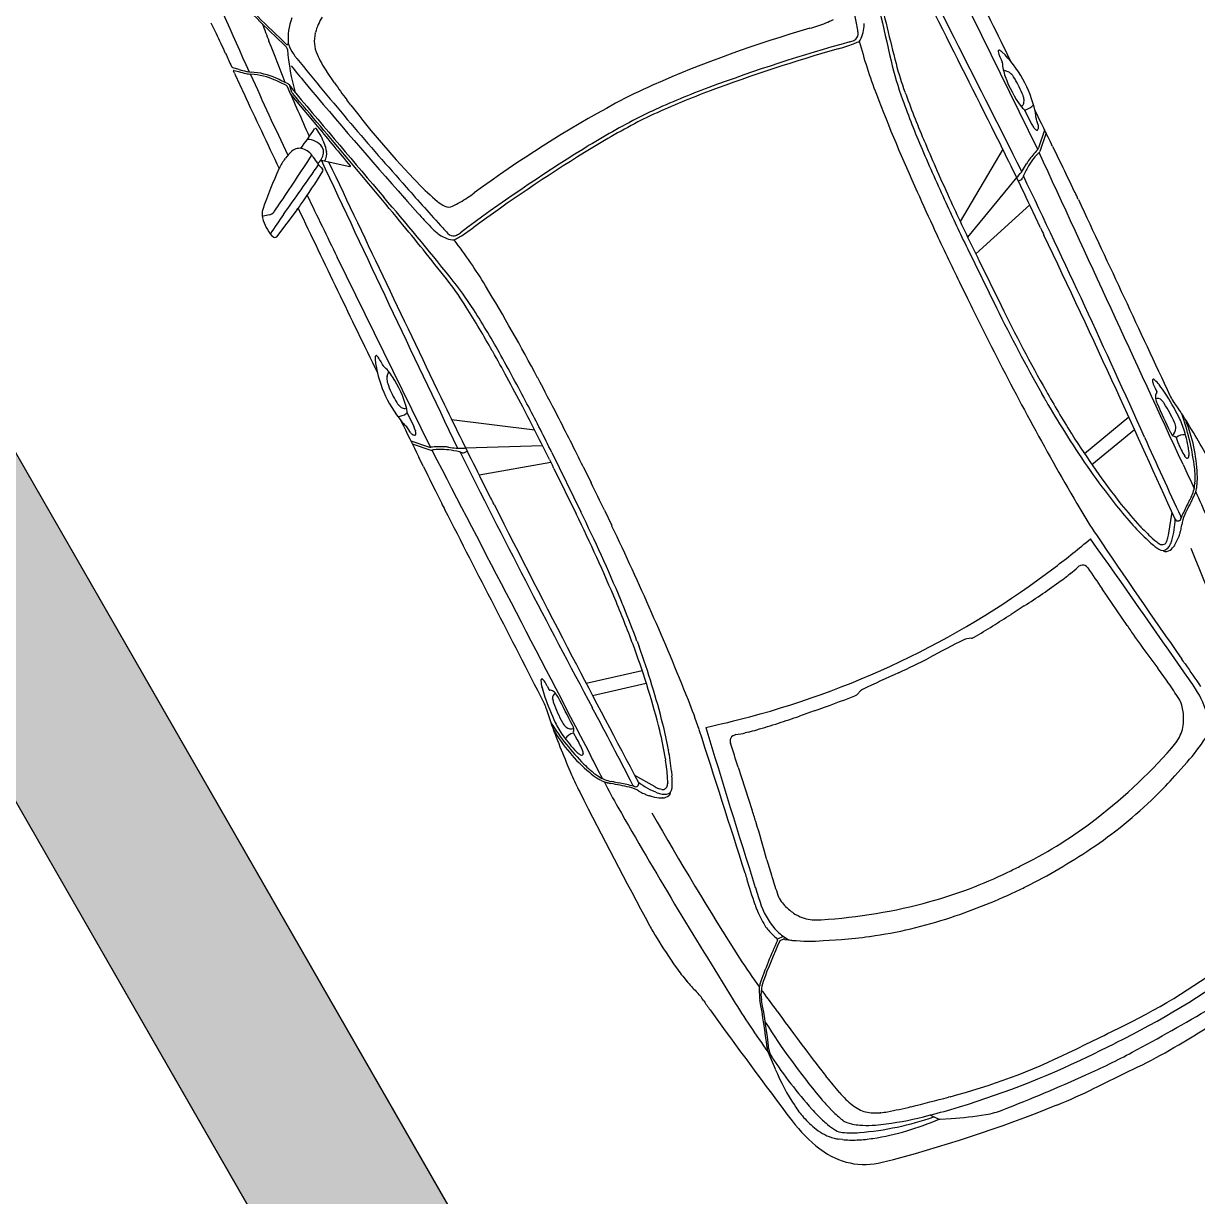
# Model space of a CAD drawing. Header units: millimetres. Extents: x 1754 to 2064, y 960 to 1845.
# Drawn here: x 1909.114 to 1912.157, y 1763.788 to 1766.828 of the extents above; entities that cross this region are included whole.
import ezdxf

# ---------------------------------------------------------------- set-up
doc = ezdxf.new("R2010")
doc.units = ezdxf.units.MM
doc.layers.add('FLOATING-WINDOWS', color=2, linetype='Continuous', plot=False)
for name, color, linetype in [('SRAFY', 3, 'Continuous'), ('STAFAZ', 252, 'Continuous'), ('ZDIVO', 1, 'Continuous')]:
    doc.layers.add(name, color=color, linetype=linetype)

msp = doc.modelspace()

# ---------------------------------------------------------------- hatches: boundary and pattern name
at = {"layer": 'SRAFY'}
h = msp.add_hatch(color=256, dxfattribs=at)
h.paths.add_polyline_path([(1914.7364, 1772.7654), (1907.1731, 1769.0577), (1906.4461, 1770.3227), (1906.056, 1770.0985), (1907.8496, 1766.9772), (1908.2398, 1767.2014), (1907.3478, 1768.7536), (1913.1473, 1771.5966), (1913.5214, 1770.8334), (1913.6112, 1770.8774), (1913.2371, 1771.6406), (1914.8904, 1772.4511)])
h.paths.add_polyline_path([(1914.2301, 1769.9557), (1916.9161, 1771.2724), (1916.828, 1771.452), (1916.7382, 1771.408), (1916.7822, 1771.3182), (1914.0514, 1769.9795), (1914.0074, 1770.0693), (1913.9176, 1770.0252), (1913.9616, 1769.9354), (1915.2381, 1767.3315), (1915.4626, 1767.4415)])
h.paths.add_polyline_path([(1908.4889, 1766.7678), (1908.0987, 1766.5436), (1910.4853, 1762.3905), (1910.8902, 1762.589)])
h.paths.add_polyline_path([(1915.4626, 1767.4415), (1915.2381, 1767.3315), (1915.5902, 1766.6132), (1915.8147, 1766.7232)])
h.paths.add_polyline_path([(1919.754, 1772.8864), (1919.3501, 1772.6884), (1921.6246, 1768.0483), (1921.7024, 1767.8894), (1922.1065, 1768.0875)])

# ---------------------------------------------------------------- linework, layer by layer
at = {"layer": 'FLOATING-WINDOWS'}
for points in [[(1902.7486, 1775.854), (1915.2862, 1782.0002), (1922.1065, 1768.0875), (1910.4853, 1762.3905)], [(1907.3478, 1768.7536), (1913.1473, 1771.5966), (1913.9176, 1770.0252), (1913.9616, 1769.9354), (1916.1922, 1765.3853), (1910.8018, 1762.7428)]]:
    msp.add_lwpolyline(points, close=True, dxfattribs=at)
at = {"layer": 'STAFAZ'}
for p, q in [((1911.7427, 1766.501), (1911.5011, 1766.9938)), ((1909.6142, 1766.8007), (1909.6014, 1766.8267)), ((1911.2767, 1766.8056), (1911.2769, 1766.8043)), ((1911.2928, 1766.8248), (1911.2928, 1766.8276)), ((1909.8704, 1766.8025), (1909.8709, 1766.8042)), ((1911.2666, 1766.7839), (1911.2667, 1766.7839)), ((1909.6732, 1766.7082), (1909.6568, 1766.713)), ((1909.6611, 1766.6985), (1909.6586, 1766.704)), ((1909.6604, 1766.7061), (1909.6717, 1766.7028)), ((1909.9198, 1766.6742), (1909.9, 1766.7028)), ((1911.6533, 1766.7085), (1911.6535, 1766.7074)), ((1911.666, 1766.7021), (1911.6536, 1766.7067)), ((1911.6799, 1766.6896), (1911.6797, 1766.6897)), ((1909.8038, 1766.6671), (1909.8068, 1766.656)), ((1909.8766, 1766.5603), (1909.8064, 1766.6452)), ((1909.9627, 1766.616), (1909.9519, 1766.6301)), ((1911.7068, 1766.6326), (1911.7067, 1766.6332)), ((1911.7, 1766.612), (1911.7016, 1766.6131)), ((1911.7086, 1766.6042), (1911.7261, 1766.5685)), ((1911.7385, 1766.5817), (1911.738, 1766.5874)), ((1911.7441, 1766.5651), (1911.74, 1766.5756)), ((1911.7319, 1766.5588), (1911.7323, 1766.5583)), ((1911.7607, 1766.5512), (1911.7451, 1766.5054)), ((1911.7643, 1766.5438), (1911.7479, 1766.4956)), ((1911.4467, 1766.5275), (1911.4478, 1766.5249)), ((1911.6523, 1766.5015), (1911.5417, 1766.3147)), ((1909.7919, 1766.4767), (1909.7933, 1766.4786)), ((1909.8858, 1766.4735), (1909.9599, 1766.4567)), ((1909.8996, 1766.4963), (1909.8996, 1766.4961)), ((1911.7462, 1766.4931), (1911.7456, 1766.4926)), ((1911.6886, 1766.4289), (1911.5608, 1766.2742)), ((1911.6905, 1766.43), (1911.6886, 1766.4289)), ((1911.8393, 1766.3898), (1911.8241, 1766.4215)), ((1910.1098, 1766.3659), (1910.1365, 1766.3359)), ((1911.7219, 1766.3575), (1911.5819, 1766.2309)), ((1911.7502, 1766.2977), (1911.7239, 1766.3534)), ((1909.7507, 1766.3314), (1909.7328, 1766.3271)), ((1909.7641, 1766.3406), (1909.7636, 1766.3399)), ((1909.8233, 1766.3451), (1909.7702, 1766.275)), ((1909.7629, 1766.2736), (1909.7629, 1766.2737)), ((1910.1861, 1766.2851), (1910.1883, 1766.2833)), ((1910.2143, 1766.2833), (1910.2133, 1766.2843)), ((1910.2366, 1766.279), (1910.2367, 1766.279)), ((1911.5608, 1766.2441), (1911.636, 1766.0906)), ((1911.5787, 1766.2374), (1911.5864, 1766.2217)), ((1910.1687, 1765.7294), (1909.9271, 1766.2223)), ((1911.59, 1766.2142), (1911.6478, 1766.0964)), ((1911.5399, 1766.1574), (1911.5607, 1766.1149)), ((1911.5956, 1766.0445), (1911.6145, 1766.0068)), ((1910.329, 1765.9796), (1910.3304, 1765.9771)), ((1910.0568, 1765.9132), (1910.0606, 1765.9258)), ((1910.0595, 1765.9272), (1910.0602, 1765.9263)), ((1910.0581, 1765.8946), (1910.0581, 1765.8948)), ((1912.0398, 1765.9026), (1912.0398, 1765.9024)), ((1912.0435, 1765.9053), (1912.0434, 1765.9054)), ((1912.0467, 1765.8826), (1912.0515, 1765.8728)), ((1912.0581, 1765.8905), (1912.0579, 1765.8907)), ((1910.0866, 1765.8383), (1910.0863, 1765.8388)), ((1910.1071, 1765.8312), (1910.1053, 1765.8306)), ((1912.0482, 1765.8555), (1912.0482, 1765.8555)), ((1912.0645, 1765.8507), (1912.064, 1765.8513)), ((1910.108, 1765.8195), (1910.1255, 1765.7839)), ((1910.2237, 1765.8012), (1910.4391, 1765.7742)), ((1911.979, 1765.8071), (1911.8639, 1765.7127)), ((1910.1075, 1765.7821), (1910.1033, 1765.7861)), ((1910.1172, 1765.7676), (1910.1114, 1765.7772)), ((1910.1297, 1765.7733), (1910.1298, 1765.7727)), ((1911.9937, 1765.7749), (1911.8833, 1765.6842)), ((1912.1005, 1765.7786), (1912.1005, 1765.7793)), ((1912.1232, 1765.771), (1912.1231, 1765.7714)), ((1910.118, 1765.7459), (1910.1638, 1765.7301)), ((1911.812, 1765.7699), (1911.8201, 1765.757)), ((1911.8297, 1765.7658), (1911.832, 1765.7621)), ((1912.0906, 1765.7618), (1912.091, 1765.7612)), ((1912.1013, 1765.7544), (1912.1071, 1765.7393)), ((1910.1216, 1765.7386), (1910.1698, 1765.722)), ((1910.1728, 1765.7218), (1910.1736, 1765.722)), ((1910.2568, 1765.7272), (1910.2588, 1765.728)), ((1910.2588, 1765.728), (1910.4594, 1765.7342)), ((1910.4832, 1765.7158), (1910.5585, 1765.5623)), ((1912.1351, 1765.712), (1912.1351, 1765.7126)), ((1910.2948, 1765.6579), (1910.4807, 1765.6911)), ((1910.4775, 1765.6976), (1910.4852, 1765.6819)), ((1910.5645, 1765.6793), (1910.5854, 1765.6368)), ((1912.1271, 1765.7022), (1912.1273, 1765.702)), ((1910.3248, 1765.5989), (1910.2969, 1765.6539)), ((1910.4889, 1765.6744), (1910.5467, 1765.5566)), ((1912.15, 1765.6362), (1912.1499, 1765.6343)), ((1912.154, 1765.6219), (1912.1542, 1765.6227)), ((1910.1817, 1765.6164), (1910.1974, 1765.5849)), ((1912.1365, 1765.593), (1912.1314, 1765.583)), ((1912.1489, 1765.6056), (1912.1491, 1765.6062)), ((1910.6196, 1765.566), (1910.6378, 1765.528)), ((1912.0816, 1765.5012), (1912.0908, 1765.561)), ((1911.9844, 1765.5332), (1911.985, 1765.5325)), ((1912.114, 1765.5445), (1912.1137, 1765.5437)), ((1912.0078, 1765.5252), (1912.0103, 1765.5225)), ((1912.1083, 1765.4972), (1912.1091, 1765.4992)), ((1912.0235, 1765.4929), (1912.0327, 1765.4842)), ((1912.0535, 1765.4822), (1912.0539, 1765.4819)), ((1912.0767, 1765.4839), (1912.0784, 1765.4886)), ((1912.0854, 1765.4759), (1912.0854, 1765.4759)), ((1912.0924, 1765.4685), (1912.0924, 1765.4685)), ((1911.8541, 1765.4233), (1911.8533, 1765.4231)), ((1911.8279, 1765.4025), (1911.8212, 1765.3972)), ((1911.9744, 1765.2672), (1911.9094, 1765.3625)), ((1911.7077, 1765.3182), (1911.6736, 1765.2963)), ((1910.7042, 1765.2268), (1910.7094, 1765.2125)), ((1911.5708, 1765.2343), (1911.559, 1765.233)), ((1910.6966, 1765.2103), (1910.6981, 1765.2063)), ((1910.5725, 1765.1176), (1910.7176, 1765.1508)), ((1910.4553, 1765.1268), (1910.4554, 1765.1269)), ((1910.4581, 1765.1061), (1910.458, 1765.1064)), ((1910.4598, 1765.128), (1910.4599, 1765.1279)), ((1910.4714, 1765.1103), (1910.4762, 1765.1005)), ((1910.5889, 1765.0863), (1910.7283, 1765.118)), ((1912.0815, 1765.1181), (1912.0811, 1765.1187)), ((1912.1517, 1765.1033), (1912.1426, 1765.1167)), ((1910.4856, 1765.0767), (1910.4855, 1765.0775)), ((1910.4918, 1765.0926), (1910.4919, 1765.0925)), ((1911.2836, 1765.098), (1911.2753, 1765.0894)), ((1911.1634, 1765.0461), (1911.1251, 1765.0326)), ((1910.5126, 1764.9815), (1910.5124, 1764.9818)), ((1910.5206, 1765.0041), (1910.5201, 1765.0046)), ((1910.5392, 1764.9886), (1910.5476, 1764.9748)), ((1910.54, 1765.0016), (1910.5402, 1765.001)), ((1910.953, 1764.9817), (1910.9524, 1764.9813)), ((1910.9931, 1764.9913), (1910.9849, 1764.9892)), ((1912.1196, 1765.0084), (1912.1197, 1765.0091)), ((1912.1038, 1764.9678), (1912.1044, 1764.9688)), ((1910.5521, 1764.9359), (1910.5516, 1764.9363)), ((1910.5647, 1764.9363), (1910.5647, 1764.936)), ((1910.7777, 1764.9222), (1910.7783, 1764.9186)), ((1910.7857, 1764.9456), (1910.7858, 1764.9447)), ((1910.7936, 1764.8899), (1910.7948, 1764.8774)), ((1910.9665, 1764.9003), (1911.0021, 1764.7906)), ((1912.0985, 1764.8779), (1912.1299, 1764.9131)), ((1910.6028, 1764.8777), (1910.6044, 1764.8767)), ((1910.6116, 1764.8658), (1910.6109, 1764.8662)), ((1910.6277, 1764.8599), (1910.6271, 1764.86)), ((1910.6452, 1764.862), (1910.6563, 1764.8599)), ((1910.7514, 1764.8491), (1910.6986, 1764.8785)), ((1910.7837, 1764.8597), (1910.7837, 1764.8592)), ((1910.6974, 1764.85), (1910.6982, 1764.8498)), ((1910.7681, 1764.8424), (1910.7634, 1764.844)), ((1910.7691, 1764.8306), (1910.7691, 1764.8306)), ((1910.7383, 1764.8256), (1910.7362, 1764.8262)), ((1910.7707, 1764.8206), (1910.7706, 1764.8206)), ((1912.0469, 1764.8241), (1912.0478, 1764.825)), ((1911.0541, 1764.6153), (1911.0543, 1764.6145)), ((1911.018, 1764.5654), (1911.023, 1764.55)), ((1911.117, 1764.5176), (1911.1177, 1764.5172)), ((1911.1583, 1764.505), (1911.1595, 1764.5049)), ((1911.0834, 1764.4615), (1911.0683, 1764.4541)), ((1911.075, 1764.4507), (1911.0848, 1764.4555)), ((1911.0877, 1764.4538), (1911.1057, 1764.4516)), ((1911.1867, 1764.4507), (1911.2338, 1764.454)), ((1911.3067, 1764.4616), (1911.308, 1764.4618)), ((1911.0288, 1764.3187), (1911.0266, 1764.3183)), ((1911.0627, 1764.1173), (1911.0446, 1764.1601)), ((1911.1964, 1764.096), (1911.1947, 1764.0982)), ((1911.2458, 1764.0391), (1911.2456, 1764.0392)), ((1911.5155, 1764.0462), (1911.5115, 1764.0451)), ((1911.2036, 1764.0162), (1911.2042, 1764.0155)), ((1911.2366, 1763.986), (1911.237, 1763.9856)), ((1911.26, 1763.9757), (1911.2623, 1763.9752)), ((1911.336, 1764.0048), (1911.3346, 1764.0047)), ((1911.4324, 1763.991), (1911.4467, 1763.9944)), ((1911.4896, 1763.9881), (1911.5185, 1763.9899)), ((1911.1688, 1763.9617), (1911.1682, 1763.9622)), ((1911.1978, 1763.9743), (1911.1972, 1763.9747)), ((1911.3133, 1763.9722), (1911.3143, 1763.9722)), ((1911.2364, 1763.9353), (1911.2277, 1763.9364)), ((1911.2765, 1763.9341), (1911.2747, 1763.934)), ((1911.1777, 1763.9114), (1911.1804, 1763.9093))]:
    msp.add_line(p, q, dxfattribs=at)
for centre, radius, start, end in [((1931.3755, 1776.4663), 23.7742, 202.66247, 204.24903), ((1832.4069, 1726.6879), 88.7026, 26.627939, 27.161835), ((1798.3653, 1709.8667), 126.6549, 26.580607, 26.896316), ((1863.7244, 1743.1105), 53.4504, 26.22259, 26.72932), ((1922.3565, 1769.3159), 11.2936, 191.86703, 193.2341), ((1886.0552, 1762.2673), 25.627, 10.24183, 10.559), ((1912.6159, 1769.7735), 4.1223, 223.8818, 226.8068), ((1912.6159, 1769.7735), 4.1172, 223.8818, 226.7735), ((1917.2408, 1768.2321), 6.0561, 192.60925, 194.42319), ((1909.9576, 1766.7882), 0.1577, 160.0585, 184.6118), ((1910.0044, 1766.7698), 0.1379, 147.6191, 165.5804), ((1911.0652, 1767.1408), 0.3371, 288.5554, 296.1074), ((1909.5973, 1766.8247), 0.0046, 26.115, 60.4718), ((1913.3137, 1768.1871), 3.8304, 200.7933, 201.5243), ((1912.0238, 1763.7649), 3.1722, 105.9431, 113.791), ((1911.0265, 1767.2562), 0.4588, 285.9431, 288.5554), ((1910.8215, 1766.7421), 0.4597, 7.9387, 10.2418), ((1911.2084, 1766.8243), 0.0844, 331.8281, 0.2796), ((1908.2384, 1766.1262), 1.5322, 24.0067, 26.115), ((1744.6711, 1701.6743), 177.4546, 21.487217, 21.524317), ((1909.7978, 1766.7753), 0.0026, 226.7735, 4.6118), ((1909.9576, 1766.7882), 0.1577, 184.6118, 184.6189), ((1909.8065, 1766.776), 0.00613, 184.6189, 202.157), ((1909.9517, 1766.7816), 0.0839, 165.5804, 203.7205), ((1912.4293, 1762.5341), 4.4051, 105.4514, 110.4452), ((1911.0994, 1767.2039), 0.4597, 285.896, 291.1413), ((1911.2353, 1766.8538), 0.0766, 285.4514, 294.1724), ((1911.0303, 1767.3826), 0.6512, 291.1413, 292.3729), ((1911.2603, 1766.7978), 0.0153, 294.1724, 314.3184), ((1911.2568, 1766.8014), 0.0204, 314.3184, 7.9387), ((1911.2747, 1766.7889), 0.00919, 292.3729, 331.8281), ((1912.5087, 1767.1007), 1.2691, 194.5605, 201.0744), ((1915.6995, 1769.4492), 6.6354, 204.00673, 204.32135), ((1909.7859, 1766.7592), 0.0123, 5.1916, 46.8068), ((1910.4539, 1766.8199), 0.6585, 185.1916, 195.0638), ((1909.9487, 1766.8339), 0.1596, 202.157, 211.932), ((1909.9172, 1766.8143), 0.1226, 211.932, 219.1456), ((1910.1285, 1766.8593), 0.277, 203.7205, 214.1459), ((1912.4293, 1762.5341), 4.3958, 105.896, 110.4452), ((1911.6429, 1766.7554), 0.00276, 102.4939, 195.7328), ((1911.7898, 1766.7968), 0.1554, 195.7328, 206.4429), ((1911.6431, 1766.7543), 0.00383, 65.9265, 102.4939), ((1911.6372, 1766.741), 0.0184, 45.6635, 65.9265), ((1911.4333, 1766.5323), 0.3102, 12.6681, 45.6635), ((1909.6586, 1766.7189), 0.00613, 204.3214, 253.6089), ((1911.595, 1768.1417), 2.2849, 218.5341, 219.9452), ((1917.5282, 1773.0097), 9.9363, 219.14559, 221.67099), ((1912.2577, 1766.9409), 0.9193, 193.2341, 199.7523), ((1912.1175, 1766.9145), 0.7661, 194.4232, 200.194), ((1911.6479, 1766.7262), 0.00306, 2.4004, 26.4429), ((1911.7577, 1766.7308), 0.1068, 182.4004, 192.054), ((1909.66, 1766.7046), 0.00153, 73.6089, 204.1503), ((1912.6436, 1768.0358), 3.2686, 204.1503, 205.147), ((1909.7524, 1766.9773), 0.2861, 253.6089, 257.5631), ((1909.7524, 1766.9773), 0.2805, 253.6089, 257.5631), ((1909.7085, 1766.7782), 0.0822, 257.5631, 266.6041), ((1909.7085, 1766.7782), 0.0766, 257.5631, 266.6041), ((1918.24, 1770.5151), 9.3529, 204.10323, 205.51724), ((1909.693, 1766.5174), 0.179, 65.6776, 86.6041), ((1909.693, 1766.5174), 0.1846, 65.6776, 86.6041), ((1909.0522, 1765.0996), 1.7405, 64.5432, 65.6776), ((1910.0007, 1766.7726), 0.1226, 214.1459, 214.7334), ((1911.7808, 1766.7346), 0.1302, 192.054, 199.8551), ((1911.9532, 1766.7968), 0.3135, 199.8551, 215.9682), ((1911.6595, 1766.6849), 0.0184, 53.0197, 69.3186), ((1911.6468, 1766.668), 0.0395, 33.3858, 53.0197), ((1911.5007, 1766.5715), 0.2145, 31.8106, 33.3858), ((1911.4687, 1766.5516), 0.2523, 20.7083, 31.8106), ((1909.0522, 1765.0996), 1.7349, 64.6258, 65.6776), ((1909.7939, 1766.6635), 0.00409, 23.8792, 64.6258), ((1853.6173, 1741.7938), 61.4395, 23.746299, 23.879232), ((1909.7985, 1766.6674), 0.00409, 35.1855, 64.5432), ((1910.0711, 1766.8596), 0.3294, 215.1855, 219.8051), ((1909.8499, 1766.6676), 0.0446, 195.021, 198.2473), ((1909.8293, 1766.6608), 0.023, 198.2473, 220.4288), ((1920.3017, 1775.4333), 13.6416, 219.94518, 221.6055), ((1910.8641, 1767.3289), 1.1491, 214.7334, 217.4539), ((1911.2731, 1765.4677), 1.3112, 113.791, 118.439), ((1911.6729, 1764.563), 2.2398, 110.4452, 114.5249), ((1911.6729, 1764.563), 2.2305, 110.4452, 114.5249), ((1958.0692, 1789.3601), 53.4504, 205.147, 205.37815), ((1885.8252, 1746.2109), 31.5111, 39.62074, 40.42878), ((1910.0711, 1766.8596), 0.3294, 219.8051, 220.2377), ((2033.072, 1870.9422), 161.458, 220.237713, 220.362966), ((1915.8918, 1768.4044), 4.8947, 201.0744, 204.2837), ((1913.5579, 1767.4078), 2.3008, 199.7523, 203.1891), ((1914.1393, 1767.6581), 2.9203, 200.194, 202.7768), ((1911.6645, 1766.6257), 0.0429, 10.0678, 20.7083), ((1911.6754, 1766.627), 0.0319, 348.9492, 10.0678), ((1911.8258, 1768.0432), 2.3469, 217.4539, 223.9857), ((1912.1593, 1763.8313), 3.1722, 118.439, 126.2868), ((1911.0863, 1765.8488), 0.8264, 114.5249, 117.7051), ((1911.0863, 1765.8488), 0.8172, 114.5249, 117.7051), ((1911.7268, 1766.6326), 0.0338, 215.9682, 236.0409), ((1911.6947, 1766.6233), 0.0123, 304.1266, 348.9492), ((1911.7105, 1766.6083), 0.0046, 236.0409, 287.1429), ((1911.6983, 1766.6481), 0.0462, 287.1429, 316.6176), ((1863.7244, 1743.1105), 53.4504, 25.96118, 26.07371), ((1911.6312, 1766.5768), 0.1073, 5.6638, 12.6681), ((1911.7434, 1764.5975), 2.2398, 117.7051, 121.7848), ((1911.7434, 1764.5975), 2.2305, 117.7051, 121.7848), ((1911.788, 1766.5988), 0.0689, 206.115, 215.5518), ((1911.7614, 1766.5839), 0.023, 185.6638, 201.3555), ((1911.7313, 1766.5601), 0.0138, 345.6212, 21.3555), ((1908.7744, 1767.2965), 1.3223, 323.1705, 325.8496), ((1909.8712, 1766.5525), 0.00306, 34.7257, 145.8496), ((1909.7128, 1766.4427), 0.1958, 21.7311, 34.7257), ((1941.2139, 1792.4486), 40.6477, 219.56072, 219.7472), ((1903.4121, 1762.4258), 9.193, 25.29232, 26.58061), ((1911.7631, 1766.5803), 0.0379, 215.5518, 229.1865), ((1911.7403, 1766.5539), 0.00306, 229.1865, 333.0283), ((1911.7252, 1766.5616), 0.0201, 333.0283, 345.6212), ((1909.8294, 1766.475), 0.0291, 72.2286, 131.8561), ((1909.8237, 1766.4572), 0.0478, 31.5585, 72.2286), ((1909.8509, 1766.4818), 0.045, 34.6013, 91.7849), ((1909.869, 1766.4943), 0.023, 351.8788, 34.6013), ((1909.8235, 1766.4869), 0.0766, 7.0992, 21.7311), ((1912.8839, 1762.7569), 4.4051, 121.7848, 126.7786), ((1917.2105, 1768.9725), 6.2744, 203.18909, 204.57028), ((1915.4034, 1768.1858), 4.2901, 202.7768, 203.7897), ((1911.7321, 1766.5098), 0.0138, 316.0758, 341.2431), ((1914.5364, 1767.8505), 3.0643, 205.9612, 206.4696), ((1902.0625, 1771.5551), 9.3013, 326.02647, 326.97989), ((1909.9017, 1766.3933), 0.1379, 142.7829, 154.7103), ((1909.896, 1766.4006), 0.129, 131.8561, 142.7829), ((1910.0195, 1766.5775), 0.182, 211.5585, 224.3256), ((1909.8511, 1766.4969), 0.0411, 308.4918, 351.8788), ((1990.2326, 1804.0572), 88.7026, 205.068156, 205.602052), ((1909.8563, 1766.4907), 0.0436, 333.5573, 7.0992), ((1912.8839, 1762.7569), 4.3958, 121.7848, 126.334), ((1911.8074, 1766.4113), 0.1073, 145.3933, 150.5612), ((1911.8505, 1766.3805), 0.1532, 142.452, 151.5063), ((1911.9025, 1766.3456), 0.2229, 136.0758, 145.3933), ((1911.904, 1766.3394), 0.2207, 137.2402, 142.452), ((1911.7667, 1766.4664), 0.0337, 128.9301, 137.2402), ((1911.7428, 1766.4973), 0.00536, 308.9301, 341.2431), ((1061.9194, 1374.1538), 936.0215, 24.7268193, 24.781345), ((1907.4042, 1764.2993), 4.903, 25.6483, 26.4696), ((1910.6434, 1766.0429), 0.9582, 154.7103, 161.5857), ((1898.5871, 1774.3445), 13.7713, 324.42306, 325.08127), ((1908.5038, 1767.297), 1.6272, 324.7215, 328.4133), ((1909.886, 1766.4471), 0.0046, 328.4133, 44.3256), ((2024.3796, 1820.6634), 126.6549, 205.333665, 205.649379), ((1909.9602, 1766.4578), 0.00107, 257.2634, 39.7472), ((1918.0194, 1769.339), 7.1491, 203.78972, 204.48613), ((1911.5096, 1766.5794), 0.2347, 320.5983, 330.5612), ((1911.923, 1766.3412), 0.2357, 151.5063, 158.6599), ((1910.6211, 1766.8803), 0.6725, 223.9857, 229.8112), ((1911.6898, 1766.4313), 0.00153, 300.0051, 320.5983), ((1911.6862, 1766.4462), 0.0273, 282.8417, 298.7647), ((1911.6949, 1766.4303), 0.00919, 298.7647, 338.6599), ((1884.9072, 1753.6024), 29.7115, 24.14451, 25.58331), ((1937.4423, 1779.7107), 30.6435, 205.78276, 206.11499), ((1929.2487, 1783.4416), 25.627, 221.67099, 221.98816), ((1910.0104, 1766.7581), 0.4588, 303.6745, 306.2868), ((1920.3735, 1770.4264), 9.8114, 204.28366, 204.93091), ((1910.1902, 1765.5979), 1.8294, 25.0195, 25.6483), ((1909.4457, 1766.58), 0.3984, 323.0628, 326.0265), ((1909.4569, 1766.6227), 0.4597, 322.8526, 324.7215), ((1958.0692, 1789.3601), 53.4504, 205.50067, 206.00739), ((1901.4427, 1759.0636), 11.2936, 38.99589, 40.36297), ((1914.6841, 1770.4448), 6.1287, 221.6055, 221.72351), ((1910.2474, 1766.438), 0.0935, 229.8112, 243.7397), ((1910.2162, 1766.3748), 0.023, 243.7397, 296.1225), ((1910.0779, 1766.6568), 0.3371, 296.1225, 303.6745), ((1915.9632, 1768.4022), 4.903, 204.5703, 206.115), ((1916.719, 1768.7468), 5.7201, 204.4861, 206.0198), ((2531.6654, 2055.6538), 684.0013, 205.0194809, 205.0664682), ((1909.7706, 1766.3335), 0.0383, 161.5857, 194.8672), ((1909.847, 1766.3538), 0.1174, 194.8672, 220.6991), ((1909.7452, 1766.3537), 0.023, 283.7655, 323.0628), ((1910.6593, 1765.709), 1.0716, 144.4231, 147.6608), ((1911.2475, 1767.3266), 1.4885, 221.7235, 223.6), ((1905.4327, 1762.4436), 6.0561, 37.8068, 39.62074), ((1910.2805, 1766.4057), 0.1532, 223.6, 231.9503), ((1910.5423, 1766.6053), 0.4597, 221.9882, 224.2912), ((1910.0071, 1766.6684), 0.4597, 301.0887, 306.334), ((1918.1455, 1769.3907), 7.3544, 204.93091, 206.08076), ((1917.2914, 1768.9161), 6.1287, 205.29232, 205.48341), ((1909.7685, 1766.2862), 0.0138, 220.6991, 245.9377), ((1909.7657, 1766.28), 0.00691, 245.9377, 290.6096), ((1909.7665, 1766.2778), 0.0046, 290.6096, 322.8526), ((1910.2403, 1766.3498), 0.0844, 231.9503, 260.4018), ((1910.2288, 1766.2975), 0.0204, 224.2912, 277.9116), ((1910.2278, 1766.2756), 0.00919, 260.4018, 299.8571), ((1909.2255, 1765.4912), 1.2691, 31.1556, 37.6695), ((1910.2295, 1766.2925), 0.0153, 277.9116, 298.0576), ((1909.9082, 1766.8324), 0.6512, 299.8571, 301.0887), ((1910.2006, 1766.3466), 0.0766, 298.0576, 306.7786), ((1884.9734, 1753.5126), 29.6724, 24.62786, 25.48341), ((1916.1085, 1768.4292), 5.0322, 206.0198, 206.115), ((1909.5055, 1765.5918), 0.9193, 32.4777, 38.9959), ((1909.6123, 1765.6864), 0.7661, 32.036, 37.8068), ((1906.1228, 1763.6154), 4.8947, 27.9463, 31.1556), ((1918.4008, 1769.463), 7.6155, 206.08076, 206.67244), ((1907.7861, 1764.5436), 2.9203, 29.4532, 32.036), ((1908.3401, 1764.85), 2.3008, 29.0409, 32.4777), ((1915.4286, 1767.9498), 4.2237, 206.115, 209.5138), ((1915.4286, 1767.9498), 4.2106, 206.115, 209.5138), ((1917.0637, 1768.7442), 6.0981, 206.67244, 206.70456), ((1918.5375, 1769.4856), 7.7479, 206.70456, 210.3504), ((1910.0436, 1765.9598), 0.0184, 166.3035, 186.5665), ((1910.3335, 1765.9932), 0.3102, 186.5665, 219.5619), ((1910.0294, 1765.9633), 0.00383, 129.7361, 166.3035), ((1910.0288, 1765.9641), 0.00276, 36.4972, 129.7361), ((1909.906, 1765.8733), 0.1554, 25.7871, 36.4972), ((1906.5948, 1763.8676), 4.2901, 28.4403, 29.4532), ((1904.8661, 1762.921), 6.2744, 27.6597, 29.04089), ((1910.0487, 1765.9422), 0.00306, 205.7871, 229.8296), ((1909.9779, 1765.8583), 0.1068, 40.176, 49.8296), ((1909.9607, 1765.8423), 0.1302, 32.3749, 40.176), ((1910.0954, 1765.9075), 0.0395, 179.2102, 198.8442), ((1910.0743, 1765.9078), 0.0184, 162.9113, 179.2102), ((1910.2611, 1765.9638), 0.2145, 198.8442, 200.4194), ((1909.806, 1765.7442), 0.3135, 16.2618, 32.3749), ((1904.0809, 1762.506), 7.1491, 27.74385, 28.44027), ((1901.7795, 1761.3112), 9.8114, 27.29907, 27.94633), ((1912.0426, 1765.9027), 0.00281, 73.0791, 182.2584), ((1912.0596, 1765.9031), 0.0198, 182.2584, 198.7493), ((1912.1542, 1765.9353), 0.1197, 198.7493, 206.115), ((1912.0419, 1765.9002), 0.00534, 47.7962, 73.0791), ((1911.9765, 1765.828), 0.1028, 37.5786, 47.7962), ((1910.2965, 1765.977), 0.2523, 200.4194, 211.5217), ((1914.285, 1767.3024), 2.9097, 209.5138, 209.928), ((1914.285, 1767.3024), 2.8966, 209.5138, 212.0401), ((1854.3746, 1739.4854), 63.3332, 24.294995, 24.627861), ((1912.0722, 1765.8603), 0.0245, 164.9576, 191.2342), ((1912.0574, 1765.8643), 0.00915, 132.9041, 164.9576), ((1912.0501, 1765.8721), 0.00152, 312.9041, 26.115), ((1911.7923, 1765.6859), 0.3354, 33.1886, 37.5786), ((1911.5424, 1765.5224), 0.6341, 26.8084, 33.1886), ((1912.1682, 1765.9022), 0.0915, 205.0665, 215.4548), ((1910.1181, 1765.8676), 0.0429, 211.5217, 222.1622), ((1910.1103, 1765.8598), 0.0319, 222.1622, 243.2808), ((1910.1015, 1765.8422), 0.0123, 243.2808, 288.1034), ((1910.0744, 1765.8225), 0.0338, 356.1891, 16.2618), ((1918.4925, 1769.8185), 9.193, 205.64938, 206.93767), ((1905.3455, 1763.1712), 5.7201, 26.2101, 27.7439), ((1906.0808, 1763.5577), 4.903, 26.115, 27.6597), ((1913.8773, 1767.0677), 2.4392, 209.928, 212.1455), ((1912.108, 1765.8673), 0.061, 191.2342, 203.7961), ((1912.0534, 1765.841), 0.0147, 44.3464, 110.3359), ((1913.9889, 1766.6968), 2.1167, 203.7961, 205.9926), ((1912.0318, 1765.8188), 0.0457, 32.2428, 44.3464), ((1911.7193, 1765.6216), 0.4152, 24.4527, 32.2428), ((1911.4067, 1765.3599), 0.8435, 32.4271, 35.4548), ((1910.0797, 1765.8546), 0.0462, 275.6124, 305.0871), ((1910.1036, 1765.8206), 0.0046, 305.0871, 356.1891), ((1903.9628, 1762.4381), 7.3544, 26.14923, 27.29907), ((1911.9042, 1765.7053), 0.2287, 16.8143, 26.8084), ((1911.4802, 1765.5908), 0.6745, 7.9124, 19.5495), ((1910.3922, 1764.7154), 2.0454, 28.5175, 32.4271), ((1958.0692, 1789.3601), 53.4504, 206.15628, 206.26882), ((1910.177, 1765.8639), 0.1073, 219.5619, 226.5662), ((1910.0917, 1765.7654), 0.023, 30.8745, 46.5662), ((1910.0636, 1765.7535), 0.0689, 16.6782, 26.115), ((1910.0935, 1765.7618), 0.0379, 3.0435, 16.6782), ((1912.0796, 1765.7785), 0.0209, 303.5266, 0.4775), ((1912.0654, 1765.779), 0.0351, 0.4775, 24.4527), ((1911.7878, 1765.6697), 0.3504, 8.1328, 16.8143), ((1911.7235, 1765.6405), 0.4332, 2.4902, 21.5682), ((1910.129, 1765.7746), 0.0138, 210.8745, 246.6087), ((1910.1315, 1765.7804), 0.0201, 246.6087, 259.2017), ((1910.1283, 1765.7637), 0.00306, 259.2017, 3.0435), ((1913.5333, 1766.8336), 2.0234, 212.1455, 218.1059), ((1913.5546, 1766.8402), 2.0322, 212.0401, 218.2753), ((1927.4686, 1772.6808), 16.9303, 204.14451, 204.91105), ((1912.1412, 1765.7959), 0.061, 205.9926, 213.9908), ((1912.0989, 1765.7665), 0.00949, 213.9908, 247.5415), ((1912.097, 1765.762), 0.00457, 247.5415, 270.4953), ((1912.0971, 1765.7528), 0.00457, 20.7814, 90.4953), ((1912.1223, 1765.7311), 0.031, 83.4936, 132.1947), ((1910.1682, 1765.7432), 0.0138, 250.9869, 276.1542), ((1910.1936, 1765.5079), 0.2229, 86.8367, 96.1542), ((1910.1716, 1765.727), 0.00536, 250.9869, 283.2999), ((2740.8208, 2197.184), 936.0215, 207.448637, 207.5031674), ((1910.1813, 1765.6892), 0.0337, 94.9898, 103.2999), ((1910.1976, 1765.5029), 0.2207, 89.778, 94.9898), ((1910.1979, 1765.5704), 0.1532, 80.7237, 89.778), ((1910.2, 1765.6233), 0.1073, 81.6688, 86.8367), ((1910.2495, 1765.9617), 0.2347, 261.6688, 271.6316), ((1910.1846, 1765.489), 0.2357, 73.5701, 80.7237), ((1936.8013, 1779.0419), 29.7115, 206.64668, 208.08548), ((1910.2538, 1765.7239), 0.00919, 253.5701, 293.4653), ((1910.2562, 1765.7286), 0.00153, 271.6316, 292.2249), ((1910.2466, 1765.7405), 0.0273, 293.4653, 309.3883), ((1912.2777, 1765.804), 0.1824, 200.7814, 212.3873), ((1912.107, 1765.7121), 0.0281, 340.9316, 359.7354), ((1912.0894, 1765.7128), 0.0457, 359.7354, 8.1328), ((1907.3908, 1764.3476), 3.0643, 25.7604, 26.2688), ((1914.5664, 1767.8103), 4.903, 205.7604, 206.5817), ((1905.9705, 1763.4594), 5.0322, 26.115, 26.2101), ((1919.4998, 1769.0832), 8.1253, 204.72682, 205.20796), ((1912.139, 1765.7161), 0.0183, 212.3873, 229.3068), ((1912.1305, 1765.7057), 0.00486, 229.3068, 275.7761), ((1912.1307, 1765.7039), 0.00305, 275.7761, 340.9316), ((1911.9043, 1765.6498), 0.2464, 2.6793, 7.9124), ((1911.9372, 1765.6513), 0.2134, 355.9329, 2.6793), ((1911.9612, 1765.6509), 0.1953, 354.9907, 2.4902), ((1903.7493, 1762.2806), 7.6155, 25.55755, 26.14923), ((1912.063, 1765.6405), 0.0871, 332.2282, 355.9329), ((1912.0806, 1765.6363), 0.0749, 336.2931, 348.954), ((1912.0495, 1765.6431), 0.1067, 348.954, 354.9907), ((1904.8611, 1762.8225), 6.1287, 26.74658, 26.93767), ((1913.3469, 1764.9691), 1.3562, 152.4078, 154.476), ((1912.6797, 1765.3158), 0.6098, 152.2282, 152.9554), ((1912.0233, 1765.6608), 0.1372, 332.4078, 336.2931), ((1910.7727, 1764.9653), 1.5245, 22.3637, 25.1968), ((1911.8334, 1766.4035), 1.8294, 206.5817, 207.2105), ((1301.9019, 1452.7998), 684.0013, 27.1635176, 27.2105095), ((1936.8317, 1778.9346), 29.6724, 206.74658, 207.60212), ((1906.7659, 1763.7032), 4.2237, 22.7162, 26.115), ((1912.904, 1766.1869), 1.2196, 210.3504, 214.1552), ((1912.7809, 1766.2435), 1.0672, 218.1059, 221.7256), ((1912.6175, 1766.1008), 0.8385, 218.2753, 223.3513), ((1912.5533, 1765.3676), 0.4737, 152.9554, 157.1944), ((1906.7659, 1763.7032), 4.2106, 22.7162, 26.115), ((1905.1365, 1762.8972), 6.0981, 25.52544, 25.55755), ((1912.473, 1765.9677), 0.6539, 221.7256, 226.5699), ((1911.8706, 1765.5504), 0.2284, 344.1134, 358.1753), ((1912.1059, 1765.546), 0.00762, 204.295, 290.4128), ((1912.1043, 1765.5503), 0.0121, 290.4128, 299.4514), ((1912.1066, 1765.5463), 0.00762, 299.4514, 339.9087), ((1912.1066, 1765.5463), 0.00762, 339.9087, 24.9111), ((1912.0172, 1765.5374), 0.0991, 346.2546, 354.5002), ((1912.2572, 1765.4921), 0.1525, 157.1944, 159.9087), ((1912.1918, 1765.5206), 0.0762, 154.476, 174.5002), ((1903.6477, 1762.1863), 7.7479, 21.87958, 25.52544), ((1938.5119, 1783.5608), 32.165, 214.15524, 214.85116), ((1912.3942, 1765.885), 0.528, 223.3513, 228.4648), ((1912.0162, 1765.5113), 0.0662, 339.9622, 351.2636), ((1911.9879, 1765.5429), 0.1288, 328.8201, 339.2214), ((1912.0164, 1765.5344), 0.0991, 339.2214, 342.528), ((1911.9703, 1765.5489), 0.1474, 342.528, 346.2546), ((1910.1903, 1767.516), 2.6364, 307.2999, 309.8462), ((1882.5703, 1744.6514), 35.9633, 34.7227, 35.41489), ((1912.1585, 1765.617), 0.1829, 226.5699, 232.1905), ((1912.13, 1765.5868), 0.1296, 228.4648, 233.7834), ((1912.1737, 1765.6366), 0.2077, 232.1905, 235.7849), ((1912.0869, 1765.5269), 0.0558, 233.7834, 239.6389), ((1912.0665, 1765.4791), 0.0172, 235.7849, 313.9362), ((1912.0648, 1765.4893), 0.0122, 239.6389, 263.0613), ((1912.0652, 1765.4919), 0.0148, 263.0613, 300.769), ((1912.0681, 1765.487), 0.00915, 300.769, 339.9622), ((1912.0695, 1765.4887), 0.0305, 285.2688, 318.5856), ((1912.0529, 1765.4932), 0.0368, 313.9362, 331.9649), ((1912.0316, 1765.5046), 0.061, 331.9649, 344.1134), ((1912.0524, 1765.5038), 0.0534, 318.5856, 328.8201), ((1904.2598, 1762.1898), 8.5345, 19.62921, 22.57897), ((1912.0748, 1765.4694), 0.0105, 226.0394, 285.2688), ((1910.411, 1767.2263), 2.2722, 296.1165, 307.2999), ((1911.6826, 1765.5869), 0.2348, 308.2249, 314.2577), ((1911.8597, 1765.4051), 0.019, 109.6089, 134.2577), ((1911.8592, 1765.409), 0.0152, 48.5822, 109.6089), ((1911.8561, 1765.4055), 0.0199, 34.1721, 48.5822), ((1937.5596, 1782.8553), 31.0472, 214.17211, 214.29288), ((1910.493, 1767.1875), 2.2295, 304.4937, 305.9971), ((1911.4657, 1765.8485), 0.5745, 305.9971, 308.2249), ((1910.7196, 1766.8578), 1.8294, 302.6942, 304.4937), ((1907.978, 1764.2106), 2.8966, 20.1899, 22.7162), ((1907.978, 1764.2106), 2.9097, 22.3019, 22.7162), ((1908.4133, 1764.3891), 2.4392, 20.0845, 22.3019), ((1909.3311, 1768.9459), 4.3367, 301.2099, 302.6942), ((1914.2415, 1766.8133), 2.7441, 214.2929, 214.9822), ((1914.259, 1759.8951), 5.9831, 116.89279, 117.87833), ((1911.561, 1765.2148), 0.0183, 96.283, 116.8928), ((1911.5688, 1765.2525), 0.0183, 276.283, 301.2099), ((1914.5177, 1767.0067), 3.0813, 214.9822, 216.9046), ((1908.7908, 1764.5049), 2.0322, 13.9547, 20.1899), ((1908.8091, 1764.5177), 2.0234, 14.1241, 20.0845), ((1966.6614, 1794.5306), 63.3332, 207.602123, 207.934992), ((1910.411, 1767.2263), 2.2722, 284.9301, 296.1135), ((1910.7926, 1766.4478), 1.43, 294.3517, 297.8783), ((1910.7817, 1766.4701), 1.43, 296.1135, 296.1165), ((1910.2394, 1763.8735), 2.2868, 34.4669, 34.8512), ((2060.257, 1866.85), 179.6732, 214.466868, 214.489474), ((1913.8493, 1759.6943), 5.9831, 114.35165, 115.3372), ((1910.9567, 1764.3325), 1.3721, 34.9625, 36.9046), ((1909.3725, 1763.2259), 3.3539, 34.3162, 34.7227), ((1910.4603, 1765.1249), 0.00534, 159.1509, 184.4338), ((1910.5575, 1765.1324), 0.1028, 184.4338, 194.6514), ((1910.458, 1765.1259), 0.00281, 49.9716, 159.1509), ((1910.7826, 1765.1909), 0.3354, 194.6514, 199.0414), ((1910.4472, 1765.1127), 0.0198, 33.4807, 49.9716), ((1910.3639, 1765.0576), 0.1197, 26.115, 33.4807), ((1911.2967, 1765.0853), 0.0183, 115.3372, 135.947), ((1910.9541, 1764.3298), 1.3757, 32.9586, 34.9625), ((1911.9871, 1764.9909), 0.1994, 11.6587, 34.3162), ((1911.0649, 1765.2884), 0.6341, 199.0414, 205.4216), ((1910.4775, 1765.1012), 0.00152, 206.115, 279.3259), ((1910.4793, 1765.0907), 0.00915, 67.2724, 99.3259), ((1910.4734, 1765.0765), 0.0245, 40.9958, 67.2724), ((1910.5001, 1765.0795), 0.0147, 121.8941, 187.8836), ((1910.5309, 1765.083), 0.0457, 187.8836, 199.9872), ((1910.4459, 1765.0525), 0.061, 28.4339, 40.9958), ((1908.6381, 1764.0737), 2.1167, 26.2374, 28.4339), ((1909.7057, 1764.6191), 1.2196, 18.0747, 21.8796), ((1909.7132, 1769.1332), 4.3367, 289.5358, 291.0201), ((1911.2622, 1765.1022), 0.0183, 291.0201, 315.947), ((1912.0572, 1765.045), 0.061, 15.4695, 32.9586), ((1910.3814, 1765.0262), 0.0915, 16.7752, 27.1635), ((1911.2766, 1765.2961), 0.8435, 196.7752, 199.8029), ((1910.8781, 1765.2093), 0.4152, 199.9872, 207.7773), ((1895.6517, 1757.0835), 16.9303, 27.31893, 28.08548), ((1911.9863, 1765.0254), 0.1346, 359.9786, 15.4695), ((1911.0489, 1765.3794), 0.6745, 212.6805, 224.3176), ((1912.4074, 1765.7033), 2.0454, 199.8029, 203.7125), ((1910.6988, 1765.1144), 0.2287, 205.4216, 215.4157), ((1910.5418, 1765.0321), 0.0351, 207.7773, 231.7525), ((1909.7364, 1764.751), 1.0672, 10.5044, 14.1241), ((1910.3172, 1767.5783), 2.6364, 282.3838, 284.9301), ((1910.3914, 1767.1378), 2.2295, 286.2329, 287.7363), ((1910.5133, 1766.7567), 1.8294, 287.7363, 289.5358), ((1912.0066, 1765.0254), 0.1143, 351.8281, 359.9786), ((1910.8606, 1765.2175), 0.4332, 210.6618, 229.7398), ((1910.7982, 1765.1846), 0.3504, 215.4157, 224.0972), ((1910.5448, 1764.9578), 0.031, 100.0353, 148.7364), ((1910.5335, 1765.0206), 0.0209, 231.7525, 288.7033), ((1910.482, 1764.9825), 0.061, 18.2392, 26.2374), ((1910.5431, 1764.991), 0.00457, 141.7347, 211.4486), ((1910.5359, 1764.9967), 0.00457, 321.7347, 344.6884), ((1910.5312, 1764.998), 0.00949, 344.6884, 18.2392), ((1909.9493, 1764.7928), 0.8385, 8.8787, 13.9547), ((1880.2874, 1755.018), 32.165, 17.37882, 18.07474), ((1945.3082, 1775.4068), 35.9633, 196.81509, 197.50729), ((1910.9606, 1764.9685), 0.0152, 122.6211, 183.6478), ((1910.9633, 1764.9657), 0.019, 97.9723, 122.6211), ((1910.9281, 1765.2171), 0.2348, 277.9723, 284.0051), ((1910.8541, 1765.5487), 0.5745, 284.0051, 286.2329), ((1912.0248, 1765.022), 0.0958, 326.2275, 351.8281), ((1910.392, 1764.8796), 0.1824, 19.8427, 31.4486), ((1910.9652, 1764.9688), 0.0199, 183.6478, 198.0579), ((1881.4284, 1755.3386), 31.0472, 17.93711, 18.05787), ((1911.0538, 1765.8612), 1.3799, 306.807, 318.6912), ((1911.9644, 1765.061), 0.1677, 318.6912, 326.2275), ((1911.7502, 1765.2521), 0.509, 318.2411, 327.2241), ((1910.5794, 1764.9726), 0.0457, 224.0972, 232.4945), ((1910.5692, 1764.9582), 0.0281, 232.4945, 251.2983), ((1910.5611, 1764.9345), 0.00305, 251.2983, 316.4539), ((1910.5598, 1764.9357), 0.00486, 316.4539, 2.9232), ((1910.5464, 1764.9353), 0.0183, 2.9232, 19.8427), ((1903.3764, 1761.1792), 8.1253, 27.02202, 27.50317), ((1910.2566, 1764.8371), 0.528, 3.7652, 8.8787), ((1910.1429, 1764.8254), 0.6539, 5.66, 10.5044), ((1910.7426, 1765.0803), 0.2464, 224.3176, 229.5506), ((1910.7212, 1765.0553), 0.2134, 229.5506, 236.2971), ((1911.3722, 1765.2486), 0.9147, 203.7125, 206.7993), ((1910.7069, 1765.036), 0.1953, 229.7398, 237.2393), ((1910.6589, 1764.9615), 0.1067, 237.2393, 243.276), ((1910.6527, 1764.9491), 0.0871, 236.2971, 260.0018), ((1910.6453, 1764.9327), 0.0749, 243.276, 255.9369), ((1911.9768, 1765.5556), 1.5245, 207.0332, 209.8663), ((1910.661, 1764.993), 0.1372, 255.9369, 259.8222), ((1910.3971, 1763.523), 1.3562, 77.754, 79.8222), ((1910.5317, 1764.2628), 0.6098, 79.2746, 80.0018), ((1910.5681, 1764.3944), 0.4737, 75.0356, 79.2746), ((1910.7011, 1764.8574), 0.00762, 301.8172, 27.935), ((1910.8418, 1765.046), 0.2284, 234.0547, 248.1166), ((1910.7279, 1764.8607), 0.0558, 352.5911, 358.4466), ((1910.6541, 1764.8633), 0.1296, 358.4466, 3.7652), ((1910.6128, 1764.8593), 0.1829, 0.0395, 5.66), ((1910.588, 1764.8593), 0.2077, 356.4451, 0.0395), ((1911.3024, 1765.5886), 1.0672, 314.3069, 318.2411), ((1923.2849, 1771.2659), 14.2609, 206.79928, 208.36819), ((1910.6686, 1764.7739), 0.0762, 57.7298, 77.754), ((1910.6511, 1764.7048), 0.1525, 72.3213, 75.0356), ((1910.7005, 1764.857), 0.00762, 207.3189, 252.3213), ((1910.7005, 1764.857), 0.00762, 252.3213, 292.7786), ((1910.6987, 1764.8612), 0.0121, 292.7786, 301.8172), ((1910.7622, 1764.9222), 0.0991, 237.7298, 245.9754), ((1910.7819, 1764.9663), 0.1474, 245.9754, 249.702), ((1910.7651, 1764.921), 0.0991, 249.702, 253.0086), ((1910.7835, 1764.907), 0.0662, 240.9664, 252.2678), ((1910.7794, 1764.8907), 0.061, 248.1166, 260.2651), ((1910.7709, 1764.8511), 0.00915, 252.2678, 291.461), ((1910.7753, 1764.8669), 0.0368, 260.2651, 278.2937), ((1910.7688, 1764.8564), 0.0148, 291.461, 329.1687), ((1910.7782, 1764.8475), 0.0172, 278.2937, 356.4451), ((1910.7711, 1764.8551), 0.0122, 329.1687, 352.5911), ((1910.7808, 1764.8351), 0.0105, 306.9612, 6.1905), ((1910.7759, 1764.9488), 0.1288, 253.0086, 263.4098), ((1910.7672, 1764.8738), 0.0534, 263.4098, 273.6444), ((1910.7687, 1764.851), 0.0305, 273.6444, 306.9612), ((1911.2218, 1765.6694), 1.1813, 303.8533, 314.3069), ((1924.5752, 1772.7901), 16.0524, 209.86633, 211.94155), ((1918.1599, 1769.0039), 8.5345, 209.65102, 212.60078), ((1908.3913, 1763.9455), 2.7441, 17.2478, 17.9371), ((1908.0693, 1763.8455), 3.0813, 15.3254, 17.2478), ((1911.1745, 1765.7), 1.1786, 296.2876, 306.807), ((1911.0217, 1765.9676), 1.5404, 296.6507, 303.8533), ((1912.3643, 1765.0225), 1.3721, 195.3254, 197.2675), ((1913.1665, 1765.3084), 2.2868, 197.3788, 197.7631), ((1912.368, 1765.0229), 1.3757, 197.2675, 199.2714), ((1911.1499, 1765.688), 1.1786, 285.423, 295.9424), ((1909.163, 1769.7721), 5.7203, 295.9424, 296.2876), ((1739.8812, 1709.7956), 179.6732, 17.740515, 17.76312), ((1914.2094, 1765.597), 3.3539, 197.5073, 197.9138), ((1911.2934, 1765.4263), 0.9347, 295.5793, 296.6507), ((1911.1269, 1764.589), 0.061, 199.2714, 216.7604), ((1911.0319, 1765.9726), 1.5404, 288.3767, 295.5793), ((1911.1555, 1764.5897), 0.1525, 197.7405, 202.1793), ((1911.2968, 1764.6473), 0.305, 202.1793, 211.0663), ((1911.2127, 1764.6113), 0.1994, 197.9138, 220.5713), ((1911.1859, 1764.633), 0.1346, 216.7604, 232.2513), ((1911.1735, 1764.617), 0.1143, 232.2513, 240.4019), ((1911.0964, 1765.8821), 1.3799, 273.5388, 285.423), ((1911.165, 1764.6005), 0.0958, 240.4019, 266.0025), ((1911.1712, 1764.6722), 0.1677, 266.0025, 273.5388), ((1911.1451, 1765.6318), 1.1813, 277.9231, 288.3767), ((1911.2731, 1764.7798), 0.6098, 208.3682, 211.7244), ((1911.1008, 1764.5292), 0.0762, 211.0663, 222.4887), ((1911.3058, 1764.7169), 0.3541, 222.4887, 227.7342), ((1911.1529, 1764.56), 0.1206, 220.5713, 238.9457), ((1912.1786, 1765.3396), 1.6744, 211.7244, 214.922), ((1912.1559, 1763.9492), 1.1979, 155.2177, 161.059), ((1912.5295, 1763.7889), 1.5983, 155.5701, 159.6539), ((1911.0655, 1764.4526), 0.00305, 335.2177, 47.7342), ((1911.0757, 1764.4493), 0.00152, 116.115, 155.5701), ((1911.085, 1764.4551), 0.000457, 29.4221, 116.115), ((1911.0881, 1764.4568), 0.00305, 209.4221, 262.9922), ((1911.1103, 1764.4894), 0.0381, 238.9457, 265.0059), ((1911.1513, 1764.9585), 0.509, 265.0059, 273.9889), ((1911.1596, 1765.5186), 1.0672, 273.9889, 277.9231), ((1910.3451, 1767.1871), 3.4852, 300.1505, 307.9884), ((1912.1501, 1765.1604), 1.4008, 212.6008, 216.3539), ((1911.2182, 1765.7531), 1.6963, 296.2662, 307.3932), ((1911.2182, 1764.6691), 0.5031, 214.922, 220.0787), ((1910.9191, 1766.2545), 2.3093, 296.414, 305.8949), ((1911.1249, 1764.5906), 0.3811, 220.0787, 225.5091), ((1911.0952, 1764.3208), 0.0686, 159.6539, 179.7302), ((1910.7595, 1764.2186), 0.1403, 33.1908, 45.5091), ((1911.0976, 1764.3108), 0.0762, 177.085, 190.4863), ((1910.5797, 1764.3372), 0.4423, 357.085, 359.4824), ((1911.0373, 1764.3331), 0.0152, 161.059, 179.4824), ((1910.6894, 1764.3227), 0.3372, 357.3707, 359.7302), ((1911.0292, 1764.3165), 0.00229, 36.1646, 101.8383), ((1899.2085, 1755.6762), 14.6442, 35.9242, 36.16465), ((1911.3872, 1764.6292), 0.6098, 213.1908, 215.9439), ((1913.2244, 1765.7134), 2.6763, 211.9415, 215.4472), ((1909.1852, 1763.9568), 1.8687, 6.6283, 10.4863), ((1911.0719, 1764.3051), 0.0457, 177.3707, 190.4581), ((1909.1852, 1763.9568), 1.8729, 6.529, 10.4581), ((1926.2483, 1775.4042), 18.9661, 215.94391, 217.02499), ((1916.4587, 1768.1744), 6.6578, 215.9242, 217.58783), ((1909.6425, 1768.5591), 4.9838, 298.0728, 300.7646), ((1912.5891, 1765.2191), 1.8357, 212.2484, 219.7756), ((1898.4186, 1791.6897), 30.6192, 295.96376, 296.26623), ((1911.0868, 1764.1778), 0.0457, 186.6283, 202.8646), ((1911.0914, 1764.175), 0.0457, 186.529, 213.2844), ((1911.0811, 1765.6859), 1.6963, 284.8368, 295.9638), ((1911.0665, 1765.8892), 1.958, 294.1572, 298.0728), ((1908.4886, 1771.1479), 7.7731, 295.81601, 296.41398), ((1911.3262, 1765.4981), 1.532, 296.1796, 300.1505), ((1912.0233, 1764.7868), 1.1606, 213.2844, 221.7571), ((1910.8679, 1766.2294), 2.3093, 286.335, 295.816), ((1911.6055, 1764.3463), 0.5892, 202.8646, 213.2736), ((1912.391, 1765.0432), 1.5245, 217.5878, 218.3082), ((1909.8282, 1768.6501), 4.9838, 291.4654, 294.1572), ((1887.4205, 1814.1248), 55.7172, 296.05043, 296.17957), ((1912.0271, 1764.7522), 1.0586, 218.3082, 221.0122), ((1911.2166, 1765.4443), 1.532, 292.0795, 296.0504), ((1911.647, 1764.4348), 0.6098, 219.7756, 223.3583), ((1911.4583, 1764.2577), 0.3049, 221.0122, 225.7562), ((1911.3635, 1764.1599), 0.1688, 225.7562, 240.112), ((1910.1804, 1769.0702), 5.1984, 283.7312, 284.8368), ((1911.3396, 1764.1717), 0.2711, 213.2736, 221.3381), ((1911.4994, 1764.3191), 0.4583, 221.7571, 226.7223), ((1911.4342, 1764.2327), 0.3163, 223.3583, 229.8936), ((1911.3098, 1764.0665), 0.061, 240.112, 257.5621), ((1911.3229, 1764.1256), 0.1215, 257.5621, 275.5362), ((1911.3169, 1764.2021), 0.1982, 275.5362, 280.5674), ((1910.4823, 1767.2544), 3.4852, 284.2416, 292.0795), ((1911.1456, 1765.1201), 1.132, 280.5674, 283.7312), ((1911.0887, 1765.4763), 1.5245, 283.5831, 286.335), ((1911.5738, 1764.2106), 0.2134, 279.3826, 291.4654), ((1911.4106, 1764.213), 0.3811, 217.025, 232.3232), ((1911.3192, 1764.1538), 0.2439, 221.3381, 231.7632), ((1911.4256, 1764.2408), 0.3506, 226.7223, 229.3529), ((1911.2992, 1764.0724), 0.1067, 229.8936, 234.0751), ((1911.271, 1764.0326), 0.058, 234.0751, 259.0091), ((1911.2972, 1764.1548), 0.1829, 259.0091, 265.0274), ((1911.2138, 1764.7467), 0.7963, 274.8168, 289.0354), ((1911.2088, 1764.624), 0.6941, 278.8538, 293.6704), ((1911.2548, 1764.7261), 0.7563, 275.1437, 283.5831), ((1911.5223, 1764.0947), 0.1119, 239.0283, 251.7928), ((1911.4892, 1763.9942), 0.0061, 251.7928, 273.4619), ((1911.4655, 1764.8661), 0.8779, 273.4619, 279.3826), ((1911.2466, 1764.0605), 0.1257, 231.7632, 255.384), ((1911.2862, 1764.0772), 0.1357, 229.3529, 240.2705), ((1911.2416, 1763.9991), 0.0457, 240.2705, 264.1944), ((1911.2608, 1764.1885), 0.2362, 264.1944, 274.8168), ((1911.3, 1764.1868), 0.215, 265.0274, 273.5674), ((1911.2953, 1764.2765), 0.3049, 273.5674, 275.1437), ((1911.2399, 1764.0347), 0.0991, 255.384, 262.8995), ((1911.2629, 1764.1479), 0.2142, 262.8995, 273.1611), ((1911.2547, 1764.3299), 0.3964, 273.1611, 278.8538), ((1911.294, 1764.0565), 0.1859, 232.3232, 284.2416)]:
    msp.add_arc(centre, radius, start, end, dxfattribs=at)
at = {"layer": 'ZDIVO'}
for p, q in [((1910.8902, 1762.589), (1908.4889, 1766.7678)), ((1910.4853, 1762.3905), (1908.0987, 1766.5436))]:
    msp.add_line(p, q, dxfattribs=at)

doc.saveas('drawing.dxf')
